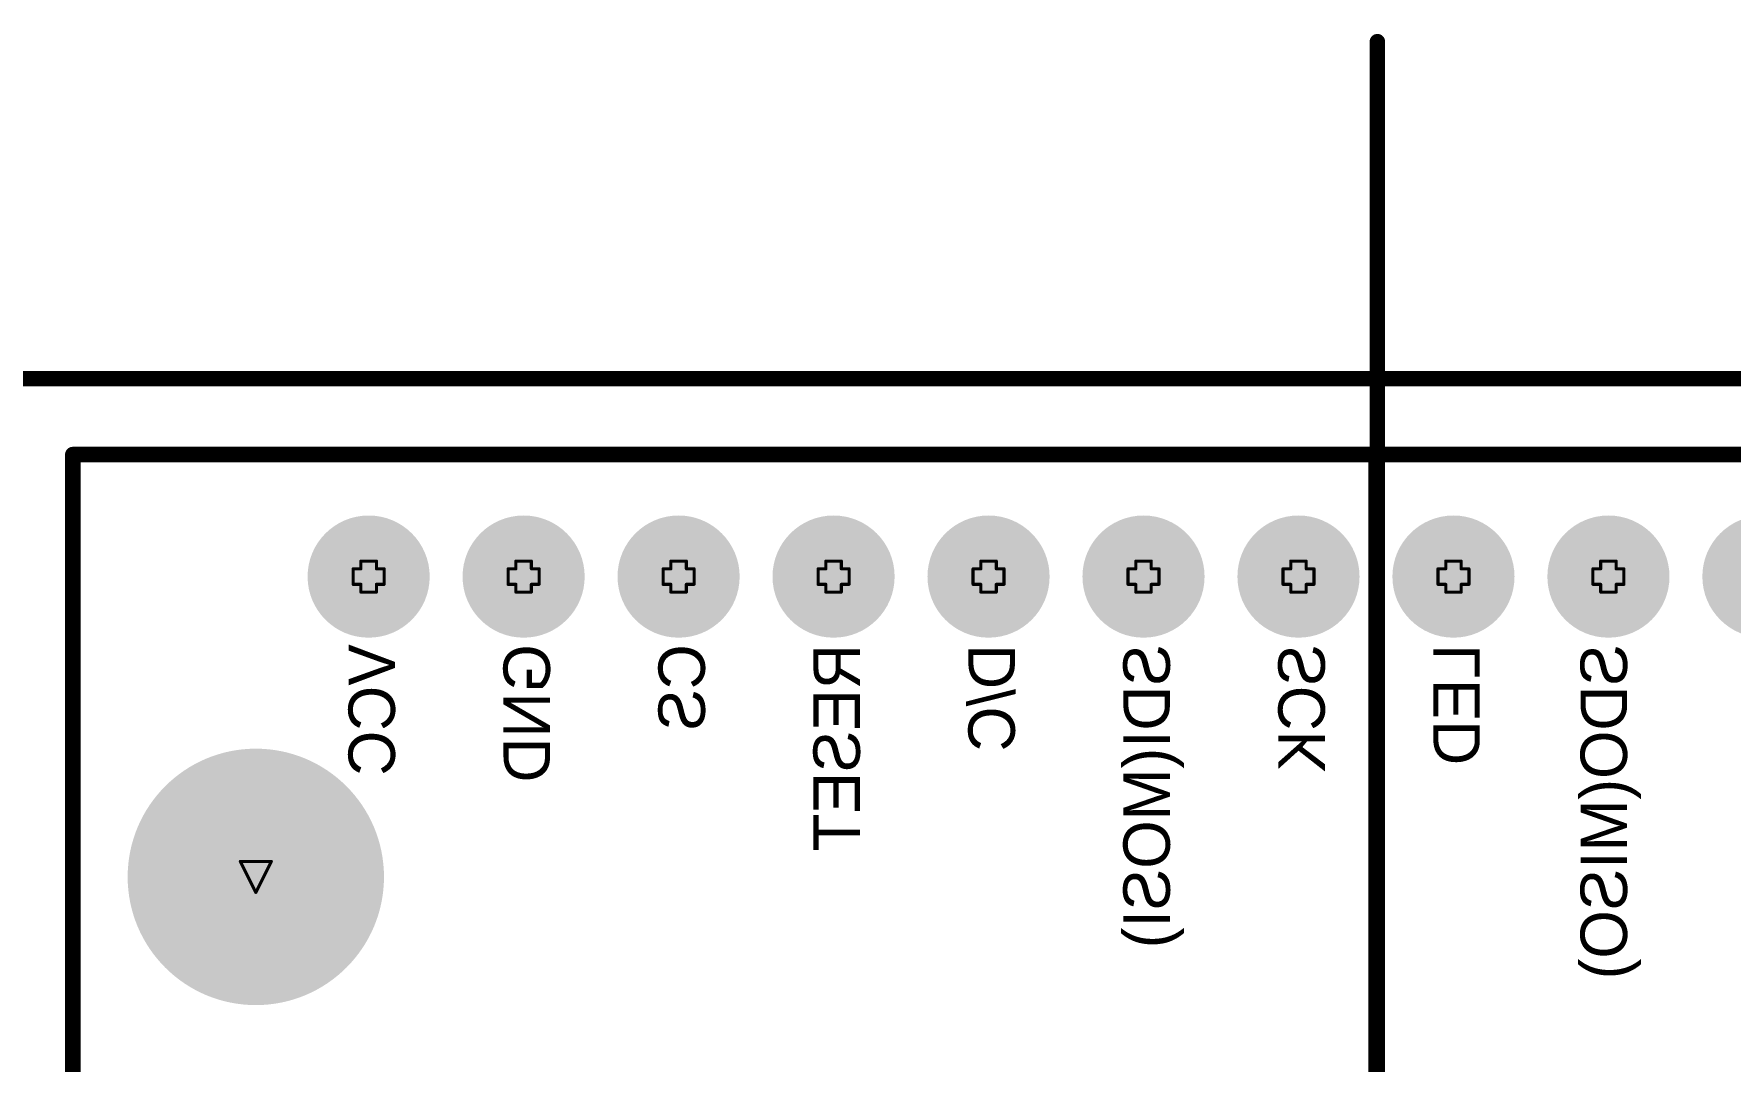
# Model space of a CAD drawing. Header units: millimetres. Extents: x 0.82 to 4.9, y 1.18 to 4.75.
# Drawn here: x 1.889 to 2.983, y 4.088 to 4.75 of the extents above; entities that cross this region are included whole.
import ezdxf

# ---------------------------------------------------------------- set-up
doc = ezdxf.new("R2010")
doc.units = ezdxf.units.MM
doc.header["$MEASUREMENT"] = 0
for name, color, linetype in [('BottomLayer', 5, 'Continuous'), ('BottomOverlay', 54, 'Continuous'), ('BottomSolder', 6, 'Continuous'), ('DrillDrawing', 1, 'Continuous'), ('Mechanical13', 56, 'Continuous'), ('Mechanical15', 56, 'Continuous'), ('MultiLayer', 9, 'Continuous'), ('PadHoleLayer', 156, 'Continuous'), ('TopLayer', 1, 'Continuous'), ('TopSolder', 216, 'Continuous')]:
    doc.layers.add(name, color=color, linetype=linetype)

# ---------------------------------------------------------------- blocks, each defined once
blk = doc.blocks.new('LCD_2_4_TFT_SPI_240_320_B_1')
at = {"layer": 'BottomLayer'}
h = blk.add_hatch(color=5, dxfattribs=at)
edge = h.paths.add_edge_path()
edge.add_arc((-0.65, 1.4406), 0.0354, 0, 360)
h = blk.add_hatch(color=5, dxfattribs=at)
edge = h.paths.add_edge_path()
edge.add_arc((-0.55, 1.4406), 0.0354, 0, 360)
h = blk.add_hatch(color=5, dxfattribs=at)
edge = h.paths.add_edge_path()
edge.add_arc((-0.45, 1.4406), 0.0354, 0, 360)
h = blk.add_hatch(color=5, dxfattribs=at)
edge = h.paths.add_edge_path()
edge.add_arc((-0.35, 1.4406), 0.0354, 0, 360)
h = blk.add_hatch(color=5, dxfattribs=at)
edge = h.paths.add_edge_path()
edge.add_arc((-0.25, 1.4406), 0.0354, 0, 360)
h = blk.add_hatch(color=5, dxfattribs=at)
edge = h.paths.add_edge_path()
edge.add_arc((-0.15, 1.4406), 0.0354, 0, 360)
h = blk.add_hatch(color=5, dxfattribs=at)
edge = h.paths.add_edge_path()
edge.add_arc((-0.05, 1.4406), 0.0354, 0, 360)
h = blk.add_hatch(color=5, dxfattribs=at)
edge = h.paths.add_edge_path()
edge.add_arc((0.05, 1.4406), 0.0354, 0, 360)
h = blk.add_hatch(color=5, dxfattribs=at)
edge = h.paths.add_edge_path()
edge.add_arc((0.15, 1.4406), 0.0354, 0, 360)
h = blk.add_hatch(color=5, dxfattribs=at)
edge = h.paths.add_edge_path()
edge.add_arc((0.25, 1.4406), 0.0354, 0, 360)
h = blk.add_hatch(color=5, dxfattribs=at)
edge = h.paths.add_edge_path()
edge.add_arc((-0.7228, 1.2469), 0.0787, 0, 360)
at = {"layer": 'BottomSolder'}
h = blk.add_hatch(color=6, dxfattribs=at)
edge = h.paths.add_edge_path()
edge.add_arc((-0.65, 1.4406), 0.0394, 0, 360)
h = blk.add_hatch(color=6, dxfattribs=at)
edge = h.paths.add_edge_path()
edge.add_arc((-0.55, 1.4406), 0.0394, 0, 360)
h = blk.add_hatch(color=6, dxfattribs=at)
edge = h.paths.add_edge_path()
edge.add_arc((-0.45, 1.4406), 0.0394, 0, 360)
h = blk.add_hatch(color=6, dxfattribs=at)
edge = h.paths.add_edge_path()
edge.add_arc((-0.35, 1.4406), 0.0394, 0, 360)
h = blk.add_hatch(color=6, dxfattribs=at)
edge = h.paths.add_edge_path()
edge.add_arc((-0.25, 1.4406), 0.0394, 0, 360)
h = blk.add_hatch(color=6, dxfattribs=at)
edge = h.paths.add_edge_path()
edge.add_arc((-0.15, 1.4406), 0.0394, 0, 360)
h = blk.add_hatch(color=6, dxfattribs=at)
edge = h.paths.add_edge_path()
edge.add_arc((-0.05, 1.4406), 0.0394, 0, 360)
h = blk.add_hatch(color=6, dxfattribs=at)
edge = h.paths.add_edge_path()
edge.add_arc((0.05, 1.4406), 0.0394, 0, 360)
h = blk.add_hatch(color=6, dxfattribs=at)
edge = h.paths.add_edge_path()
edge.add_arc((0.15, 1.4406), 0.0394, 0, 360)
h = blk.add_hatch(color=6, dxfattribs=at)
edge = h.paths.add_edge_path()
edge.add_arc((0.25, 1.4406), 0.0394, 0, 360)
h = blk.add_hatch(color=6, dxfattribs=at)
edge = h.paths.add_edge_path()
edge.add_arc((-0.7228, 1.2469), 0.0827, 0, 360)
at = {"layer": 'MultiLayer'}
h = blk.add_hatch(color=9, dxfattribs=at)
edge = h.paths.add_edge_path()
edge.add_arc((-0.65, 1.4406), 0.0354, 0, 360)
h = blk.add_hatch(color=9, dxfattribs=at)
edge = h.paths.add_edge_path()
edge.add_arc((-0.55, 1.4406), 0.0354, 0, 360)
h = blk.add_hatch(color=9, dxfattribs=at)
edge = h.paths.add_edge_path()
edge.add_arc((-0.45, 1.4406), 0.0354, 0, 360)
h = blk.add_hatch(color=9, dxfattribs=at)
edge = h.paths.add_edge_path()
edge.add_arc((-0.35, 1.4406), 0.0354, 0, 360)
h = blk.add_hatch(color=9, dxfattribs=at)
edge = h.paths.add_edge_path()
edge.add_arc((-0.25, 1.4406), 0.0354, 0, 360)
h = blk.add_hatch(color=9, dxfattribs=at)
edge = h.paths.add_edge_path()
edge.add_arc((-0.15, 1.4406), 0.0354, 0, 360)
h = blk.add_hatch(color=9, dxfattribs=at)
edge = h.paths.add_edge_path()
edge.add_arc((-0.05, 1.4406), 0.0354, 0, 360)
h = blk.add_hatch(color=9, dxfattribs=at)
edge = h.paths.add_edge_path()
edge.add_arc((0.05, 1.4406), 0.0354, 0, 360)
h = blk.add_hatch(color=9, dxfattribs=at)
edge = h.paths.add_edge_path()
edge.add_arc((0.15, 1.4406), 0.0354, 0, 360)
h = blk.add_hatch(color=9, dxfattribs=at)
edge = h.paths.add_edge_path()
edge.add_arc((0.25, 1.4406), 0.0354, 0, 360)
h = blk.add_hatch(color=9, dxfattribs=at)
edge = h.paths.add_edge_path()
edge.add_arc((-0.7228, 1.2469), 0.0787, 0, 360)
at = {"layer": 'PadHoleLayer'}
h = blk.add_hatch(color=156, dxfattribs=at)
edge = h.paths.add_edge_path()
edge.add_arc((-0.65, 1.4406), 0.0197, 0, 360)
h = blk.add_hatch(color=156, dxfattribs=at)
edge = h.paths.add_edge_path()
edge.add_arc((-0.55, 1.4406), 0.0197, 0, 360)
h = blk.add_hatch(color=156, dxfattribs=at)
edge = h.paths.add_edge_path()
edge.add_arc((-0.45, 1.4406), 0.0197, 0, 360)
h = blk.add_hatch(color=156, dxfattribs=at)
edge = h.paths.add_edge_path()
edge.add_arc((-0.35, 1.4406), 0.0197, 0, 360)
h = blk.add_hatch(color=156, dxfattribs=at)
edge = h.paths.add_edge_path()
edge.add_arc((-0.25, 1.4406), 0.0197, 0, 360)
h = blk.add_hatch(color=156, dxfattribs=at)
edge = h.paths.add_edge_path()
edge.add_arc((-0.15, 1.4406), 0.0197, 0, 360)
h = blk.add_hatch(color=156, dxfattribs=at)
edge = h.paths.add_edge_path()
edge.add_arc((-0.05, 1.4406), 0.0197, 0, 360)
h = blk.add_hatch(color=156, dxfattribs=at)
edge = h.paths.add_edge_path()
edge.add_arc((0.05, 1.4406), 0.0197, 0, 360)
h = blk.add_hatch(color=156, dxfattribs=at)
edge = h.paths.add_edge_path()
edge.add_arc((0.15, 1.4406), 0.0197, 0, 360)
h = blk.add_hatch(color=156, dxfattribs=at)
edge = h.paths.add_edge_path()
edge.add_arc((-0.7228, 1.2469), 0.0787, 0, 360)
at = {"layer": 'TopLayer'}
h = blk.add_hatch(color=1, dxfattribs=at)
edge = h.paths.add_edge_path()
edge.add_arc((-0.65, 1.4406), 0.0354, 0, 360)
h = blk.add_hatch(color=1, dxfattribs=at)
edge = h.paths.add_edge_path()
edge.add_arc((-0.55, 1.4406), 0.0354, 0, 360)
h = blk.add_hatch(color=1, dxfattribs=at)
edge = h.paths.add_edge_path()
edge.add_arc((-0.45, 1.4406), 0.0354, 0, 360)
h = blk.add_hatch(color=1, dxfattribs=at)
edge = h.paths.add_edge_path()
edge.add_arc((-0.35, 1.4406), 0.0354, 0, 360)
h = blk.add_hatch(color=1, dxfattribs=at)
edge = h.paths.add_edge_path()
edge.add_arc((-0.25, 1.4406), 0.0354, 0, 360)
h = blk.add_hatch(color=1, dxfattribs=at)
edge = h.paths.add_edge_path()
edge.add_arc((-0.15, 1.4406), 0.0354, 0, 360)
h = blk.add_hatch(color=1, dxfattribs=at)
edge = h.paths.add_edge_path()
edge.add_arc((-0.05, 1.4406), 0.0354, 0, 360)
h = blk.add_hatch(color=1, dxfattribs=at)
edge = h.paths.add_edge_path()
edge.add_arc((0.05, 1.4406), 0.0354, 0, 360)
h = blk.add_hatch(color=1, dxfattribs=at)
edge = h.paths.add_edge_path()
edge.add_arc((0.15, 1.4406), 0.0354, 0, 360)
h = blk.add_hatch(color=1, dxfattribs=at)
edge = h.paths.add_edge_path()
edge.add_arc((0.25, 1.4406), 0.0354, 0, 360)
h = blk.add_hatch(color=1, dxfattribs=at)
edge = h.paths.add_edge_path()
edge.add_arc((-0.7228, 1.2469), 0.0787, 0, 360)
at = {"layer": 'TopSolder'}
h = blk.add_hatch(color=216, dxfattribs=at)
edge = h.paths.add_edge_path()
edge.add_arc((-0.65, 1.4406), 0.0394, 0, 360)
h = blk.add_hatch(color=216, dxfattribs=at)
edge = h.paths.add_edge_path()
edge.add_arc((-0.55, 1.4406), 0.0394, 0, 360)
h = blk.add_hatch(color=216, dxfattribs=at)
edge = h.paths.add_edge_path()
edge.add_arc((-0.45, 1.4406), 0.0394, 0, 360)
h = blk.add_hatch(color=216, dxfattribs=at)
edge = h.paths.add_edge_path()
edge.add_arc((-0.35, 1.4406), 0.0394, 0, 360)
h = blk.add_hatch(color=216, dxfattribs=at)
edge = h.paths.add_edge_path()
edge.add_arc((-0.25, 1.4406), 0.0394, 0, 360)
h = blk.add_hatch(color=216, dxfattribs=at)
edge = h.paths.add_edge_path()
edge.add_arc((-0.15, 1.4406), 0.0394, 0, 360)
h = blk.add_hatch(color=216, dxfattribs=at)
edge = h.paths.add_edge_path()
edge.add_arc((-0.05, 1.4406), 0.0394, 0, 360)
h = blk.add_hatch(color=216, dxfattribs=at)
edge = h.paths.add_edge_path()
edge.add_arc((0.05, 1.4406), 0.0394, 0, 360)
h = blk.add_hatch(color=216, dxfattribs=at)
edge = h.paths.add_edge_path()
edge.add_arc((0.15, 1.4406), 0.0394, 0, 360)
h = blk.add_hatch(color=216, dxfattribs=at)
edge = h.paths.add_edge_path()
edge.add_arc((0.25, 1.4406), 0.0394, 0, 360)
h = blk.add_hatch(color=216, dxfattribs=at)
edge = h.paths.add_edge_path()
edge.add_arc((-0.7228, 1.2469), 0.0827, 0, 360)
at = {"layer": 'BottomOverlay', "const_width": 0.01}
for points in [[(-0.8409, 1.5193), (0.8409, 1.5193)], [(-0.8409, -1.5193), (-0.8409, 1.5193)]]:
    blk.add_lwpolyline(points, dxfattribs=at)
at = {"layer": 'BottomOverlay', "const_width": 0.005}
blk.add_lwpolyline([(-0.8434, 1.5193, 1), (-0.8384, 1.5193, 1)], format="xyb", close=True, dxfattribs=at)
blk.add_lwpolyline([(-0.8434, 1.5193, 1), (-0.8384, 1.5193, 1)], format="xyb", close=True, dxfattribs=at)
at = {"layer": 'Mechanical15', "const_width": 0.01}
blk.add_lwpolyline([(0, -1.5193), (0, 1.5193)], dxfattribs=at)
at = {"layer": 'Mechanical15', "const_width": 0.005}
blk.add_lwpolyline([(-0.0025, 1.5193, 1), (0.0025, 1.5193, 1)], format="xyb", close=True, dxfattribs=at)
at = {"layer": 'BottomOverlay', "text_generation_flag": 2}
for s, p in [('VCC', (-0.633, 1.397)), ('GND', (-0.533, 1.397)), ('CS', (-0.433, 1.397)), ('RESET', (-0.333, 1.397)), ('D/C', (-0.233, 1.397)), ('SDI(MOSI)', (-0.133, 1.397)), ('SCK', (-0.033, 1.397)), ('LED', (0.067, 1.397)), ('SDO(MISO)', (0.162, 1.397))]:
    blk.add_text(s, height=0.03, rotation=90, dxfattribs=at).set_placement(p)

msp = doc.modelspace()

# ---------------------------------------------------------------- linework, layer by layer
at = {"layer": 'DrillDrawing', "const_width": 0.002}
for points in [[(2.1, 4.405), (2.1, 4.41)], [(2.1, 4.41), (2.11, 4.41)], [(2.11, 4.405), (2.11, 4.41)], [(2.2, 4.405), (2.2, 4.41)], [(2.2, 4.41), (2.21, 4.41)], [(2.21, 4.405), (2.21, 4.41)], [(2.3, 4.405), (2.3, 4.41)], [(2.3, 4.41), (2.31, 4.41)], [(2.31, 4.405), (2.31, 4.41)], [(2.4, 4.405), (2.4, 4.41)], [(2.4, 4.41), (2.41, 4.41)], [(2.41, 4.405), (2.41, 4.41)], [(2.5, 4.405), (2.5, 4.41)], [(2.5, 4.41), (2.51, 4.41)], [(2.51, 4.405), (2.51, 4.41)], [(2.6, 4.405), (2.6, 4.41)], [(2.6, 4.41), (2.61, 4.41)], [(2.61, 4.405), (2.61, 4.41)], [(2.7, 4.405), (2.7, 4.41)], [(2.7, 4.41), (2.71, 4.41)], [(2.71, 4.405), (2.71, 4.41)], [(2.8, 4.405), (2.8, 4.41)], [(2.8, 4.41), (2.81, 4.41)], [(2.81, 4.405), (2.81, 4.41)], [(2.9, 4.405), (2.9, 4.41)], [(2.9, 4.41), (2.91, 4.41)], [(2.91, 4.405), (2.91, 4.41)], [(2.095, 4.395), (2.095, 4.405)], [(2.095, 4.405), (2.1, 4.405)], [(2.11, 4.405), (2.115, 4.405)], [(2.115, 4.395), (2.115, 4.405)], [(2.195, 4.395), (2.195, 4.405)], [(2.195, 4.405), (2.2, 4.405)], [(2.21, 4.405), (2.215, 4.405)], [(2.215, 4.395), (2.215, 4.405)], [(2.295, 4.395), (2.295, 4.405)], [(2.295, 4.405), (2.3, 4.405)], [(2.31, 4.405), (2.315, 4.405)], [(2.315, 4.395), (2.315, 4.405)], [(2.395, 4.395), (2.395, 4.405)], [(2.395, 4.405), (2.4, 4.405)], [(2.41, 4.405), (2.415, 4.405)], [(2.415, 4.395), (2.415, 4.405)], [(2.495, 4.395), (2.495, 4.405)], [(2.495, 4.405), (2.5, 4.405)], [(2.51, 4.405), (2.515, 4.405)], [(2.515, 4.395), (2.515, 4.405)], [(2.595, 4.395), (2.595, 4.405)], [(2.595, 4.405), (2.6, 4.405)], [(2.61, 4.405), (2.615, 4.405)], [(2.615, 4.395), (2.615, 4.405)], [(2.695, 4.395), (2.695, 4.405)], [(2.695, 4.405), (2.7, 4.405)], [(2.71, 4.405), (2.715, 4.405)], [(2.715, 4.395), (2.715, 4.405)], [(2.795, 4.395), (2.795, 4.405)], [(2.795, 4.405), (2.8, 4.405)], [(2.81, 4.405), (2.815, 4.405)], [(2.815, 4.395), (2.815, 4.405)], [(2.895, 4.395), (2.895, 4.405)], [(2.895, 4.405), (2.9, 4.405)], [(2.91, 4.405), (2.915, 4.405)], [(2.915, 4.395), (2.915, 4.405)], [(2.095, 4.395), (2.1, 4.395)], [(2.1, 4.39), (2.1, 4.395)], [(2.1, 4.39), (2.11, 4.39)], [(2.11, 4.395), (2.115, 4.395)], [(2.11, 4.39), (2.11, 4.395)], [(2.195, 4.395), (2.2, 4.395)], [(2.2, 4.39), (2.2, 4.395)], [(2.2, 4.39), (2.21, 4.39)], [(2.21, 4.395), (2.215, 4.395)], [(2.21, 4.39), (2.21, 4.395)], [(2.295, 4.395), (2.3, 4.395)], [(2.3, 4.39), (2.3, 4.395)], [(2.3, 4.39), (2.31, 4.39)], [(2.31, 4.395), (2.315, 4.395)], [(2.31, 4.39), (2.31, 4.395)], [(2.395, 4.395), (2.4, 4.395)], [(2.4, 4.39), (2.4, 4.395)], [(2.4, 4.39), (2.41, 4.39)], [(2.41, 4.395), (2.415, 4.395)], [(2.41, 4.39), (2.41, 4.395)], [(2.495, 4.395), (2.5, 4.395)], [(2.5, 4.39), (2.5, 4.395)], [(2.5, 4.39), (2.51, 4.39)], [(2.51, 4.395), (2.515, 4.395)], [(2.51, 4.39), (2.51, 4.395)], [(2.595, 4.395), (2.6, 4.395)], [(2.6, 4.39), (2.6, 4.395)], [(2.6, 4.39), (2.61, 4.39)], [(2.61, 4.395), (2.615, 4.395)], [(2.61, 4.39), (2.61, 4.395)], [(2.695, 4.395), (2.7, 4.395)], [(2.7, 4.39), (2.7, 4.395)], [(2.7, 4.39), (2.71, 4.39)], [(2.71, 4.395), (2.715, 4.395)], [(2.71, 4.39), (2.71, 4.395)], [(2.795, 4.395), (2.8, 4.395)], [(2.8, 4.39), (2.8, 4.395)], [(2.8, 4.39), (2.81, 4.39)], [(2.81, 4.395), (2.815, 4.395)], [(2.81, 4.39), (2.81, 4.395)], [(2.895, 4.395), (2.9, 4.395)], [(2.9, 4.39), (2.9, 4.395)], [(2.9, 4.39), (2.91, 4.39)], [(2.91, 4.395), (2.915, 4.395)], [(2.91, 4.39), (2.91, 4.395)], [(2.0222, 4.2163), (2.0422, 4.2163)], [(2.0222, 4.2163), (2.0322, 4.1963)], [(2.0322, 4.1963), (2.0422, 4.2163)]]:
    msp.add_lwpolyline(points, dxfattribs=at)
at = {"layer": 'DrillDrawing', "const_width": 0.001}
for points in [[(2.0995, 4.41, 1), (2.1005, 4.41, 1)], [(2.0995, 4.41, 1), (2.1005, 4.41, 1)], [(2.1095, 4.41, 1), (2.1105, 4.41, 1)], [(2.1095, 4.41, 1), (2.1105, 4.41, 1)], [(2.1995, 4.41, 1), (2.2005, 4.41, 1)], [(2.1995, 4.41, 1), (2.2005, 4.41, 1)], [(2.2095, 4.41, 1), (2.2105, 4.41, 1)], [(2.2095, 4.41, 1), (2.2105, 4.41, 1)], [(2.2995, 4.41, 1), (2.3005, 4.41, 1)], [(2.2995, 4.41, 1), (2.3005, 4.41, 1)], [(2.3095, 4.41, 1), (2.3105, 4.41, 1)], [(2.3095, 4.41, 1), (2.3105, 4.41, 1)], [(2.3995, 4.41, 1), (2.4005, 4.41, 1)], [(2.3995, 4.41, 1), (2.4005, 4.41, 1)], [(2.4095, 4.41, 1), (2.4105, 4.41, 1)], [(2.4095, 4.41, 1), (2.4105, 4.41, 1)], [(2.4995, 4.41, 1), (2.5005, 4.41, 1)], [(2.4995, 4.41, 1), (2.5005, 4.41, 1)], [(2.5095, 4.41, 1), (2.5105, 4.41, 1)], [(2.5095, 4.41, 1), (2.5105, 4.41, 1)], [(2.5995, 4.41, 1), (2.6005, 4.41, 1)], [(2.5995, 4.41, 1), (2.6005, 4.41, 1)], [(2.6095, 4.41, 1), (2.6105, 4.41, 1)], [(2.6095, 4.41, 1), (2.6105, 4.41, 1)], [(2.6995, 4.41, 1), (2.7005, 4.41, 1)], [(2.6995, 4.41, 1), (2.7005, 4.41, 1)], [(2.7095, 4.41, 1), (2.7105, 4.41, 1)], [(2.7095, 4.41, 1), (2.7105, 4.41, 1)], [(2.7995, 4.41, 1), (2.8005, 4.41, 1)], [(2.7995, 4.41, 1), (2.8005, 4.41, 1)], [(2.8095, 4.41, 1), (2.8105, 4.41, 1)], [(2.8095, 4.41, 1), (2.8105, 4.41, 1)], [(2.8995, 4.41, 1), (2.9005, 4.41, 1)], [(2.8995, 4.41, 1), (2.9005, 4.41, 1)], [(2.9095, 4.41, 1), (2.9105, 4.41, 1)], [(2.9095, 4.41, 1), (2.9105, 4.41, 1)], [(2.0945, 4.405, 1), (2.0955, 4.405, 1)], [(2.0945, 4.405, 1), (2.0955, 4.405, 1)], [(2.0995, 4.405, 1), (2.1005, 4.405, 1)], [(2.0995, 4.405, 1), (2.1005, 4.405, 1)], [(2.1095, 4.405, 1), (2.1105, 4.405, 1)], [(2.1095, 4.405, 1), (2.1105, 4.405, 1)], [(2.1145, 4.405, 1), (2.1155, 4.405, 1)], [(2.1145, 4.405, 1), (2.1155, 4.405, 1)], [(2.1945, 4.405, 1), (2.1955, 4.405, 1)], [(2.1945, 4.405, 1), (2.1955, 4.405, 1)], [(2.1995, 4.405, 1), (2.2005, 4.405, 1)], [(2.1995, 4.405, 1), (2.2005, 4.405, 1)], [(2.2095, 4.405, 1), (2.2105, 4.405, 1)], [(2.2095, 4.405, 1), (2.2105, 4.405, 1)], [(2.2145, 4.405, 1), (2.2155, 4.405, 1)], [(2.2145, 4.405, 1), (2.2155, 4.405, 1)], [(2.2945, 4.405, 1), (2.2955, 4.405, 1)], [(2.2945, 4.405, 1), (2.2955, 4.405, 1)], [(2.2995, 4.405, 1), (2.3005, 4.405, 1)], [(2.2995, 4.405, 1), (2.3005, 4.405, 1)], [(2.3095, 4.405, 1), (2.3105, 4.405, 1)], [(2.3095, 4.405, 1), (2.3105, 4.405, 1)], [(2.3145, 4.405, 1), (2.3155, 4.405, 1)], [(2.3145, 4.405, 1), (2.3155, 4.405, 1)], [(2.3945, 4.405, 1), (2.3955, 4.405, 1)], [(2.3945, 4.405, 1), (2.3955, 4.405, 1)], [(2.3995, 4.405, 1), (2.4005, 4.405, 1)], [(2.3995, 4.405, 1), (2.4005, 4.405, 1)], [(2.4095, 4.405, 1), (2.4105, 4.405, 1)], [(2.4095, 4.405, 1), (2.4105, 4.405, 1)], [(2.4145, 4.405, 1), (2.4155, 4.405, 1)], [(2.4145, 4.405, 1), (2.4155, 4.405, 1)], [(2.4945, 4.405, 1), (2.4955, 4.405, 1)], [(2.4945, 4.405, 1), (2.4955, 4.405, 1)], [(2.4995, 4.405, 1), (2.5005, 4.405, 1)], [(2.4995, 4.405, 1), (2.5005, 4.405, 1)], [(2.5095, 4.405, 1), (2.5105, 4.405, 1)], [(2.5095, 4.405, 1), (2.5105, 4.405, 1)], [(2.5145, 4.405, 1), (2.5155, 4.405, 1)], [(2.5145, 4.405, 1), (2.5155, 4.405, 1)], [(2.5945, 4.405, 1), (2.5955, 4.405, 1)], [(2.5945, 4.405, 1), (2.5955, 4.405, 1)], [(2.5995, 4.405, 1), (2.6005, 4.405, 1)], [(2.5995, 4.405, 1), (2.6005, 4.405, 1)], [(2.6095, 4.405, 1), (2.6105, 4.405, 1)], [(2.6095, 4.405, 1), (2.6105, 4.405, 1)], [(2.6145, 4.405, 1), (2.6155, 4.405, 1)], [(2.6145, 4.405, 1), (2.6155, 4.405, 1)], [(2.6945, 4.405, 1), (2.6955, 4.405, 1)], [(2.6945, 4.405, 1), (2.6955, 4.405, 1)], [(2.6995, 4.405, 1), (2.7005, 4.405, 1)], [(2.6995, 4.405, 1), (2.7005, 4.405, 1)], [(2.7095, 4.405, 1), (2.7105, 4.405, 1)], [(2.7095, 4.405, 1), (2.7105, 4.405, 1)], [(2.7145, 4.405, 1), (2.7155, 4.405, 1)], [(2.7145, 4.405, 1), (2.7155, 4.405, 1)], [(2.7945, 4.405, 1), (2.7955, 4.405, 1)], [(2.7945, 4.405, 1), (2.7955, 4.405, 1)], [(2.7995, 4.405, 1), (2.8005, 4.405, 1)], [(2.7995, 4.405, 1), (2.8005, 4.405, 1)], [(2.8095, 4.405, 1), (2.8105, 4.405, 1)], [(2.8095, 4.405, 1), (2.8105, 4.405, 1)], [(2.8145, 4.405, 1), (2.8155, 4.405, 1)], [(2.8145, 4.405, 1), (2.8155, 4.405, 1)], [(2.8945, 4.405, 1), (2.8955, 4.405, 1)], [(2.8945, 4.405, 1), (2.8955, 4.405, 1)], [(2.8995, 4.405, 1), (2.9005, 4.405, 1)], [(2.8995, 4.405, 1), (2.9005, 4.405, 1)], [(2.9095, 4.405, 1), (2.9105, 4.405, 1)], [(2.9095, 4.405, 1), (2.9105, 4.405, 1)], [(2.9145, 4.405, 1), (2.9155, 4.405, 1)], [(2.9145, 4.405, 1), (2.9155, 4.405, 1)], [(2.0945, 4.395, 1), (2.0955, 4.395, 1)], [(2.0945, 4.395, 1), (2.0955, 4.395, 1)], [(2.0995, 4.395, 1), (2.1005, 4.395, 1)], [(2.0995, 4.395, 1), (2.1005, 4.395, 1)], [(2.0995, 4.39, 1), (2.1005, 4.39, 1)], [(2.0995, 4.39, 1), (2.1005, 4.39, 1)], [(2.1095, 4.395, 1), (2.1105, 4.395, 1)], [(2.1095, 4.395, 1), (2.1105, 4.395, 1)], [(2.1095, 4.39, 1), (2.1105, 4.39, 1)], [(2.1095, 4.39, 1), (2.1105, 4.39, 1)], [(2.1145, 4.395, 1), (2.1155, 4.395, 1)], [(2.1145, 4.395, 1), (2.1155, 4.395, 1)], [(2.1945, 4.395, 1), (2.1955, 4.395, 1)], [(2.1945, 4.395, 1), (2.1955, 4.395, 1)], [(2.1995, 4.395, 1), (2.2005, 4.395, 1)], [(2.1995, 4.395, 1), (2.2005, 4.395, 1)], [(2.1995, 4.39, 1), (2.2005, 4.39, 1)], [(2.1995, 4.39, 1), (2.2005, 4.39, 1)], [(2.2095, 4.395, 1), (2.2105, 4.395, 1)], [(2.2095, 4.395, 1), (2.2105, 4.395, 1)], [(2.2095, 4.39, 1), (2.2105, 4.39, 1)], [(2.2095, 4.39, 1), (2.2105, 4.39, 1)], [(2.2145, 4.395, 1), (2.2155, 4.395, 1)], [(2.2145, 4.395, 1), (2.2155, 4.395, 1)], [(2.2945, 4.395, 1), (2.2955, 4.395, 1)], [(2.2945, 4.395, 1), (2.2955, 4.395, 1)], [(2.2995, 4.395, 1), (2.3005, 4.395, 1)], [(2.2995, 4.395, 1), (2.3005, 4.395, 1)], [(2.2995, 4.39, 1), (2.3005, 4.39, 1)], [(2.2995, 4.39, 1), (2.3005, 4.39, 1)], [(2.3095, 4.395, 1), (2.3105, 4.395, 1)], [(2.3095, 4.395, 1), (2.3105, 4.395, 1)], [(2.3095, 4.39, 1), (2.3105, 4.39, 1)], [(2.3095, 4.39, 1), (2.3105, 4.39, 1)], [(2.3145, 4.395, 1), (2.3155, 4.395, 1)], [(2.3145, 4.395, 1), (2.3155, 4.395, 1)], [(2.3945, 4.395, 1), (2.3955, 4.395, 1)], [(2.3945, 4.395, 1), (2.3955, 4.395, 1)], [(2.3995, 4.395, 1), (2.4005, 4.395, 1)], [(2.3995, 4.395, 1), (2.4005, 4.395, 1)], [(2.3995, 4.39, 1), (2.4005, 4.39, 1)], [(2.3995, 4.39, 1), (2.4005, 4.39, 1)], [(2.4095, 4.395, 1), (2.4105, 4.395, 1)], [(2.4095, 4.395, 1), (2.4105, 4.395, 1)], [(2.4095, 4.39, 1), (2.4105, 4.39, 1)], [(2.4095, 4.39, 1), (2.4105, 4.39, 1)], [(2.4145, 4.395, 1), (2.4155, 4.395, 1)], [(2.4145, 4.395, 1), (2.4155, 4.395, 1)], [(2.4945, 4.395, 1), (2.4955, 4.395, 1)], [(2.4945, 4.395, 1), (2.4955, 4.395, 1)], [(2.4995, 4.395, 1), (2.5005, 4.395, 1)], [(2.4995, 4.395, 1), (2.5005, 4.395, 1)], [(2.4995, 4.39, 1), (2.5005, 4.39, 1)], [(2.4995, 4.39, 1), (2.5005, 4.39, 1)], [(2.5095, 4.395, 1), (2.5105, 4.395, 1)], [(2.5095, 4.395, 1), (2.5105, 4.395, 1)], [(2.5095, 4.39, 1), (2.5105, 4.39, 1)], [(2.5095, 4.39, 1), (2.5105, 4.39, 1)], [(2.5145, 4.395, 1), (2.5155, 4.395, 1)], [(2.5145, 4.395, 1), (2.5155, 4.395, 1)], [(2.5945, 4.395, 1), (2.5955, 4.395, 1)], [(2.5945, 4.395, 1), (2.5955, 4.395, 1)], [(2.5995, 4.395, 1), (2.6005, 4.395, 1)], [(2.5995, 4.395, 1), (2.6005, 4.395, 1)], [(2.5995, 4.39, 1), (2.6005, 4.39, 1)], [(2.5995, 4.39, 1), (2.6005, 4.39, 1)], [(2.6095, 4.395, 1), (2.6105, 4.395, 1)], [(2.6095, 4.395, 1), (2.6105, 4.395, 1)], [(2.6095, 4.39, 1), (2.6105, 4.39, 1)], [(2.6095, 4.39, 1), (2.6105, 4.39, 1)], [(2.6145, 4.395, 1), (2.6155, 4.395, 1)], [(2.6145, 4.395, 1), (2.6155, 4.395, 1)], [(2.6945, 4.395, 1), (2.6955, 4.395, 1)], [(2.6945, 4.395, 1), (2.6955, 4.395, 1)], [(2.6995, 4.395, 1), (2.7005, 4.395, 1)], [(2.6995, 4.395, 1), (2.7005, 4.395, 1)], [(2.6995, 4.39, 1), (2.7005, 4.39, 1)], [(2.6995, 4.39, 1), (2.7005, 4.39, 1)], [(2.7095, 4.395, 1), (2.7105, 4.395, 1)], [(2.7095, 4.395, 1), (2.7105, 4.395, 1)], [(2.7095, 4.39, 1), (2.7105, 4.39, 1)], [(2.7095, 4.39, 1), (2.7105, 4.39, 1)], [(2.7145, 4.395, 1), (2.7155, 4.395, 1)], [(2.7145, 4.395, 1), (2.7155, 4.395, 1)], [(2.7945, 4.395, 1), (2.7955, 4.395, 1)], [(2.7945, 4.395, 1), (2.7955, 4.395, 1)], [(2.7995, 4.395, 1), (2.8005, 4.395, 1)], [(2.7995, 4.395, 1), (2.8005, 4.395, 1)], [(2.7995, 4.39, 1), (2.8005, 4.39, 1)], [(2.7995, 4.39, 1), (2.8005, 4.39, 1)], [(2.8095, 4.395, 1), (2.8105, 4.395, 1)], [(2.8095, 4.395, 1), (2.8105, 4.395, 1)], [(2.8095, 4.39, 1), (2.8105, 4.39, 1)], [(2.8095, 4.39, 1), (2.8105, 4.39, 1)], [(2.8145, 4.395, 1), (2.8155, 4.395, 1)], [(2.8145, 4.395, 1), (2.8155, 4.395, 1)], [(2.8945, 4.395, 1), (2.8955, 4.395, 1)], [(2.8945, 4.395, 1), (2.8955, 4.395, 1)], [(2.8995, 4.395, 1), (2.9005, 4.395, 1)], [(2.8995, 4.395, 1), (2.9005, 4.395, 1)], [(2.8995, 4.39, 1), (2.9005, 4.39, 1)], [(2.8995, 4.39, 1), (2.9005, 4.39, 1)], [(2.9095, 4.395, 1), (2.9105, 4.395, 1)], [(2.9095, 4.395, 1), (2.9105, 4.395, 1)], [(2.9095, 4.39, 1), (2.9105, 4.39, 1)], [(2.9095, 4.39, 1), (2.9105, 4.39, 1)], [(2.9145, 4.395, 1), (2.9155, 4.395, 1)], [(2.9145, 4.395, 1), (2.9155, 4.395, 1)], [(2.0217, 4.2163, 1), (2.0227, 4.2163, 1)], [(2.0217, 4.2163, 1), (2.0227, 4.2163, 1)], [(2.0417, 4.2163, 1), (2.0427, 4.2163, 1)], [(2.0417, 4.2163, 1), (2.0427, 4.2163, 1)], [(2.0317, 4.1963, 1), (2.0327, 4.1963, 1)], [(2.0317, 4.1963, 1), (2.0327, 4.1963, 1)]]:
    msp.add_lwpolyline(points, format="xyb", close=True, dxfattribs=at)
at = {"layer": 'Mechanical13', "const_width": 0.01}
msp.add_lwpolyline([(0.9843, 4.5276), (4.5276, 4.5276)], dxfattribs=at)
at = {"layer": 'Mechanical15', "const_width": 0.01}
msp.add_lwpolyline([(2.7559, 1.18), (2.7559, 4.745)], dxfattribs=at)
at = {"layer": 'Mechanical15', "const_width": 0.005}
msp.add_lwpolyline([(2.7534, 4.745, 1), (2.7584, 4.745, 1)], format="xyb", close=True, dxfattribs=at)

# ---------------------------------------------------------------- block references
msp.add_blockref('LCD_2_4_TFT_SPI_240_320_B_1', (2.755, 2.9594))

doc.saveas('drawing.dxf')
